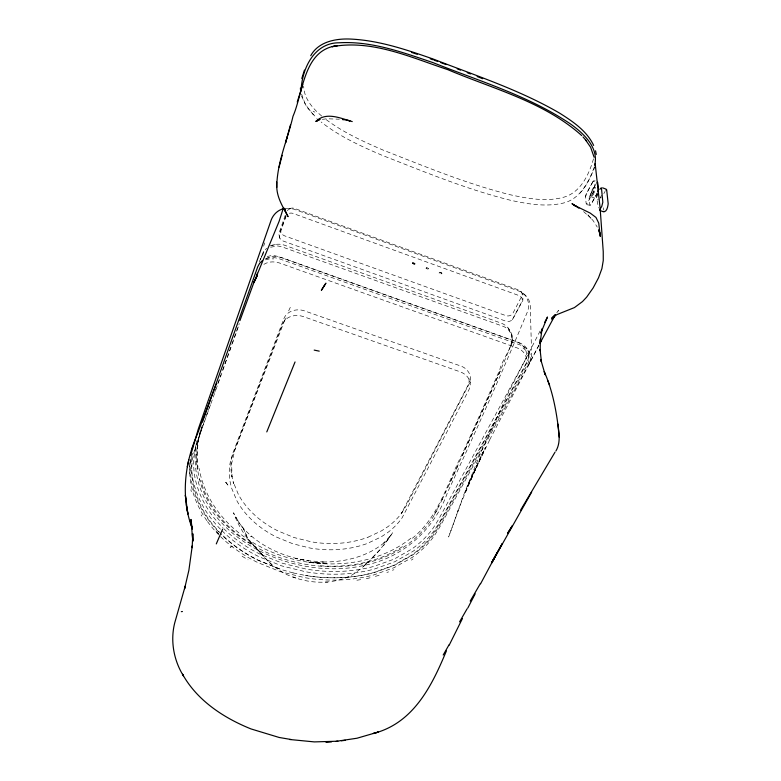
<?xml version="1.0" encoding="UTF-8"?>
<svg xmlns="http://www.w3.org/2000/svg" width="781" height="781" viewBox="0 0 781 781"><rect width="100%" height="100%" fill="white"/><g stroke="black" fill="none" stroke-linecap="round" stroke-linejoin="round"><path stroke-width="0.59" stroke-dasharray="3.9 2.93" d="M189.607 462.86L189.842 475.024M527.936 350.269L528.932 353.686L528.825 357.249L527.546 360.773L439.742 521.864L434.392 530.367A124.257 94.726 10.1 0 1 412.846 551.425L394.776 561.744L374.48 569.017A130.515 99.714 10.3 0 1 305.635 571.77L281.658 565.883L258.999 556.716A130.534 99.743 10.3 0 1 222.116 530.875M528.932 353.686L528.903 360.627L527.624 364.161L439.518 525.457L434.148 533.97A124.687 94.843 10.1 0 1 412.534 555.047L394.405 565.366L374.04 572.639A130.974 99.841 10.3 0 1 304.971 575.363L292.943 572.873M415.043 263.978C415.736 264.779 412.534 260.688 412.485 263.558M414.887 264.173L414.828 263.109M426.094 268.527L426.387 267.346L428.496 268.479M439.791 272.188C445.834 274.004 437.077 274.609 439.576 272.305M585.516 196.978L586.336 193.6L593.082 181.436M597.406 194.03L596.616 198.023L598.471 207.99M196.705 440.865C180.899 530.074 288.863 583.222 364.249 565.346C402.811 558.015 434.626 529.235 447.542 492.44C475.238 432.83 502.056 372.801 527.312 312.117C530.66 304.444 527.497 294.222 519.287 291.245L293.715 209.093L287.916 208.322M596.664 197.163L596.752 196.646A5.047 1.211 -67.7 0 1 597.475 194.196M439.176 273.243L439.244 272.559M593.501 158.807C589.089 174.173 581.044 191.921 564.468 197.007C546.593 202.191 527.663 198.52 509.895 194.694C466.618 183.808 425.255 166.587 383.783 150.372C363.409 141.634 342.918 132.36 325.179 118.858M427.754 269.103L426.104 268.459M200.317 430.975C167.886 556.238 371.941 616.765 433.738 516.095L439.049 506.361M201.693 427.373C197.056 440.923 195.396 455.44 197.29 469.645M202.416 425.108C197.778 438.639 196.129 453.136 198.003 467.331M510.989 346.071C514.376 338.661 510.823 328.986 502.964 326.273L281.941 246.835L277.733 245.947L270.626 247.216M263.597 246.23L264.788 242.803M259.263 261.85L263.197 252.312L266.663 248.221M260.327 259.741L263.861 251.355M540.14 330.91L508.021 393.399L481.125 451.857L464.099 493.895L448.626 537.016L461.307 502.281L482.687 452.453L468.717 483.722L485.597 447.201L464.627 493.309L485.597 447.201M204.466 421.018L195.211 448.948A122.646 93.661 10.6 0 0 194.938 477.435C197.437 490.234 202.953 502.271 210.372 512.951A128.66 98.396 10.3 0 0 222.966 527.868M205.911 416.966L210.353 404.519M214.687 392.374L216.972 385.98M217.772 383.735L220.984 374.743M222.585 370.272L233.792 338.856M234.183 337.753L238.898 324.545M210.519 404.704L196.002 445.385L193.297 454.942A123.388 93.857 10.6 0 0 193.063 483.498C195.601 496.325 201.156 508.392 208.625 519.092A129.451 98.611 10.3 0 0 258.755 560.446L281.219 569.525M210.929 403.562L215.126 391.818M215.927 389.573L231.996 344.567M232.396 343.455L239.494 323.578M457.754 511.086L458.115 510.081M285.27 215.214L278.778 233.861L279.881 238.293M285.973 215.615L280.848 229.917A5.701 4.959 19.3 0 0 284.684 235.882L506.361 315.807A5.565 4.706 -2.2 0 0 513 313.122L521.972 295.794A5.623 4.793 -3.3 0 0 518.867 290.083L293.988 208.205A5.76 5.067 19.7 0 0 287.828 210.616M286.061 216.278L279.315 235.052A5.74 4.979 19.1 0 0 283.191 241.036L506.361 321.352A5.594 4.725 -2 0 0 513.039 318.658L522.069 301.271A5.662 4.813 -3.2 0 0 518.955 295.55L292.533 213.252A5.799 5.086 19.6 0 0 288.248 213.769M220.574 536.625A131.276 99.939 10.3 0 0 257.681 562.515L280.457 571.712L304.561 577.628A131.257 99.909 10.3 0 0 373.777 574.923L394.18 567.641L412.339 557.322A124.96 94.911 10 0 0 433.992 536.225L439.371 527.722L529.245 363.429C533.569 355.306 526.941 345.612 519.15 342.664L279.354 256.793L274.863 255.748L270.49 255.758L266.428 256.754M594.224 167.3C588.523 182.744 579.326 200.414 561.393 203.46C544.357 206.994 526.824 203.831 510.081 200.17C466.237 189.227 424.337 171.791 382.319 155.39C360.968 146.242 339.491 136.47 321.147 122.002M595.161 166.177C591.149 176.174 586.551 186.444 578.946 194.254M428.535 268.537L428.232 269.025M500.191 371.2L449.241 484.376M492.977 425.245L493.563 423.907M529.245 363.429L531.5 357.698L531.617 354.125L530.231 304.815C529.674 300.041 526.863 295.853 522.909 293.207M441.558 273.906L441.851 273.37M462.459 455.635C479.397 417.737 497.009 380.025 512.473 341.551C513.449 333.917 508.753 326.194 501.675 323.314L283.981 245.019C279.432 243.594 274.473 244.072 270.119 245.937M457.91 465.798L445.59 492.225M475.619 468.278L467.058 486.778L490.653 437.887M288.658 310.867L290.376 307.167M442.114 499.655L445.941 491.659M442.466 499.098L433.406 516.622M261.401 256.871L264.779 251.404M489.677 439.81L538.87 345.348M527.868 366.182L539.124 344.831M597.485 192.809L590.768 204.768M603.83 193.629L605.109 191.345M284.391 320.796L282.507 324.037L230.61 460.722A88.185 67.156 10.5 0 0 229.965 481.135L231.479 487.813L236.848 500.709A92.353 70.407 10.3 0 0 276.533 537.094L292.807 543.771L310.106 548.047A92.343 70.388 10.2 0 0 367.148 543.527L380.864 537.074L387.034 533.042A88.097 67.059 10.1 0 0 402.117 517.803L469.098 389.446L470.23 386.019L470.221 382.573L469.078 378.512L469.098 381.948L467.965 385.365L401.541 513.166L406.393 505.453L469.342 383.481C473.061 376.374 467.634 368.124 460.565 365.957L304.658 310.926C297.2 308.231 287.252 310.545 283.991 318.375L232.299 454.688A87.648 67.02 10.5 0 0 231.625 475.063L232.064 477.035L231.615 463.621L234.798 450.198L284.411 320.942L286.285 317.711L284.391 320.796C288.99 315.465 296.868 314.382 303.301 316.578L460.253 371.863C465.027 373.621 469.235 377.428 470.221 382.573M388.137 539.28C377.799 552.87 365.957 566.293 351.372 575.392C333.341 584.276 311.639 584.12 293.041 577.013L296.507 578.233C279.061 573.498 266.096 560.319 255.036 546.759L268.205 561.305M392.706 532.662L383.696 545.46M389.065 537.943L391.496 534.429L383.813 543.029L385.736 541.379C368.632 556.511 344.206 562.652 321.089 561.91L323.266 562.008L306.894 560.573L295.501 558.278L308.817 560.904C283.62 557.204 258.755 546.056 241.817 526.619L243.818 528.893L241.817 526.619M412.505 262.787L413.003 262.592M556.775 312.771L558.552 310.389L557.195 312.175M287.183 210.548L290.366 208.42M366.035 563.882L368.368 561.48L361.623 568.246M512.277 319.722L522.86 300.402L522.889 294.173L520.663 291.137M380.249 549.629L370.692 559.196M412.358 538.246C438.932 516.934 447.503 482.482 462.528 453.39C475.17 425.616 487.549 397.734 499.762 369.774C502.661 357.473 515.353 345.817 511.106 332.452M410.884 538.226C342.937 591.939 215.458 558.093 199.009 468.141M411.343 560.133L413.061 558.903M402.44 546.602C377.77 562.701 347.389 568.256 318.316 565.59M265.52 258.931C270.109 255.953 275.986 255.904 281.062 257.554L516.768 341.961C524.071 344.206 529.196 352.934 525.174 360.041L438.405 519.746L433.133 528.141A122.48 93.466 10.1 0 1 411.909 548.945L394.093 559.147L374.07 566.342A128.64 98.377 10.3 0 1 306.162 569.076L282.507 563.267L260.161 554.217A128.66 98.396 10.3 0 1 223.796 528.688M263.861 264.368C268.479 261.381 274.395 261.332 279.5 262.992L516.837 347.818C524.168 350.073 529.352 358.821 525.301 365.967L437.995 526.033L432.694 534.438A123.222 93.661 10.1 0 1 411.353 555.271L393.439 565.473L373.308 572.668A129.431 98.582 10.3 0 1 305.01 575.363M593.872 187.528L594.78 187.089M367.958 537.24L381.606 530.797L387.747 526.775A87.57 66.912 10.1 0 0 402.742 511.555M271.729 245.722L275.625 244.404M375.378 576.378L381.343 574.582M386.859 572.414L388.626 571.887M392.355 570.218L393.975 569.74M360.724 579.639L356.058 580.351M366.299 578.731L372.264 577.198M266.018 258.638L270.119 257.642L274.531 257.632L279.051 258.687L520.79 345.202L524.637 347.125L527.624 349.742M265.481 259.858L269.552 258.862L273.955 258.853M322.328 119.347L326.975 118.771L339.315 119.2M283.679 208.644L289.448 208.205M439.644 272.286L441.821 273.116M590.124 205.257L587.302 204.788L586.248 203.763M593.726 180.928L595.22 180.88M325.345 582.118L327.825 582.177M293.109 572.903L280.916 569.466L258.189 560.289A130.993 99.861 10.3 0 1 221.169 534.399M591.071 196.753L598.344 199.497M313.103 111.253L314.899 112.161M242.09 556.228L248.075 559.84M251.589 543.966C227.798 529.684 207.892 507.367 200.727 480.139M412.573 263.509L414.457 264.32L412.417 263.256M321.752 116.086C312.771 108.569 304.014 98.572 303.663 86.261M583.583 211.592L591.041 218.28L587.878 214.882L593.16 220.662L597.28 227.115M523.026 347.935L526.003 350.532L528.024 353.637L529.01 357.054M269.884 562.886L271.749 564.643M301.446 95.926L306.738 106.987L317.037 118.478M218.67 533.755L215.829 530.826L218.768 533.823M256.373 548.262C245.839 538.529 238.537 526.082 233.499 512.766L239.523 523.485L235.491 517.032L236.438 518.564M260.561 552.919L262.65 555.203L248.631 539.817L254.401 546.163M313.396 114.963L305.264 104.312L301.622 94.13M238.986 522.665L243.321 528.317L247.753 538.441L243.321 528.317M201.078 514.913L201.898 516.134M206.858 520.644C199.272 509.808 193.62 497.595 191.042 484.591A125.136 95.116 10.6 0 1 190.642 458.867M508.04 327.932L509.944 331.261M590.543 195.65L590.895 196.558M190.867 489.755L191.325 491.708M231.625 475.063L233.548 483.624L233.129 481.721L238.449 494.598A91.797 70.251 10.3 0 0 277.87 530.875L294.056 537.533L311.238 541.799A91.777 70.241 10.2 0 0 367.968 537.25M199.165 479.065L199.292 479.671M603.352 207.775L603.781 209.991M601.477 195.201A5.213 1.259 -67.7 0 1 600.179 197.798M601.243 196.929A4.471 1.084 -67.7 0 1 600.482 198.179M596.342 183.389A3.641 0.859 -67.7 0 0 596.137 183.73L590.524 194.323A3.612 0.849 -67.8 0 0 589.138 198.638L589.821 204.827A3.632 0.859 -67.9 0 0 591.373 203.88L597.065 193.219A3.661 0.869 -67.7 0 0 597.475 192.39M218.885 534.936A131.276 99.939 10.3 0 1 206.848 520.644M218.651 531.871A130.993 99.861 10.3 0 1 207.473 518.447C199.926 507.611 194.284 495.408 191.716 482.414A124.862 95.048 10.6 0 1 191.921 453.497M220.437 529.196A130.534 99.743 10.3 0 1 208.478 514.943C200.961 504.106 195.338 491.923 192.79 478.958A124.433 94.931 10.6 0 1 192.429 453.283M592.476 182.344L586.882 192.946A3.612 0.84 -67.9 0 0 585.496 197.261L586.15 203.441A3.641 0.849 -67.9 0 0 587.693 202.494L593.365 191.814A3.671 0.859 -67.8 0 0 594.771 187.42L594.038 181.319A3.641 0.849 -67.7 0 0 592.476 182.344M231.264 546.729L230.073 547.247L232.513 546.261L231.264 546.729M251.55 536.44L250.75 536.537L251.55 536.44M326.478 563.335L307.441 562.496L326.478 563.335M320.542 563.081L310.399 561.988L320.542 563.081M226.041 482.599L225.689 482.199L228.735 486.153L226.041 482.599M592.388 194.108A4.471 1.054 -67.8 0 0 594.097 187.538A4.471 1.054 -67.8 0 0 590.719 193.385A4.471 1.054 -67.8 0 0 592.388 194.108M593.052 194.762A5.223 1.23 -67.8 0 0 595.044 187.098A5.223 1.23 -67.8 0 0 591.09 193.922A5.223 1.23 -67.8 0 0 593.052 194.762"/><path stroke-width="1.17" d="M192.77 540.325L192.829 533.765L192.146 547.706L192.263 545.821L188.885 570.267L184.599 588.659L185.224 586.082L174.7 622.965C170.19 640.898 173.753 660.404 183.506 675.985L182.529 674.208C197.144 700.528 223.708 717.944 251.082 728.956L279.168 737.469L291.088 739.509M541.126 341.063L539.993 343.21L540.393 339.013L540.169 350.776L540.062 349.439L541.428 361.867L540.745 359.494L545.187 374.734L544.201 371.571C551.611 388.186 555.418 406.071 557.849 424.034C559.03 433.035 560.817 442.72 555.926 450.998M301.173 89.171C302.354 67.83 314.645 42.604 339.139 42.789C371.561 40.866 402.869 52.425 433.094 62.656C479.475 81.175 528.493 95.721 570.315 123.828C583.329 133.16 599.027 147.433 594.702 165.26M285.836 212.256L288.082 216.659C283.23 207.395 277.196 198.218 276.777 187.42C276.786 162.917 287.535 139.867 293.002 116.271C303.448 92.178 303.448 49.476 337.402 45.64L332.169 46.714C371.863 39.265 410.991 57.482 447.767 69.646C493.231 88.927 544.152 101.784 581.708 135.562M540.315 341.482L542.112 328.586M216.269 383.92L196.91 435.222C184.306 464.441 180.743 498.6 192.351 528.737M190.662 455.255L198.374 428.789L271.163 220.086C273.204 214.521 277.87 210.04 283.679 208.644M188.807 459.833L187.255 466.706M282.136 155.321L279.061 167.183M287.144 136.997L285.612 142.669L290.405 125.087M283.415 207.883L279.12 221.316L253.913 282.449L239.913 320.649M301.798 78.51L304.444 70.105M302.745 84.631L297.239 102.047M202.484 422.013L257.74 266.751L259.634 263.275L262.455 260.551M256.656 275.517L257.457 273.262M541.789 330.304L540.794 333.106L547.491 317.018L544.66 322.358M191.628 449.817L192.917 446.254M266.79 431.913L295.052 361.945M216.288 543.898L222.634 529.186M446.39 650.915C431.756 686.255 413.334 723.323 373.23 733.525L378.443 731.992L356.995 738.23L336.113 741.335M449.251 645.038L462.45 618.513M467.799 608.048L475.16 593.872M540.022 343.152L554.9 315.534M480.608 583.749L497.477 552.206L491.639 562.984L531.666 492.079M443.198 655.005L449.016 644.852M459.579 621.852L467.106 608.799M470.201 601.097L480.452 583.456M520.585 510.149L555.018 452.17M310.74 55.676C318.355 41.696 335.742 38.415 350.337 39.05C379.058 40.348 406.608 49.769 433.523 59.161C476.039 75.737 519.921 90.04 559.528 113.089C572.737 121.445 586.804 130.817 593.648 145.432M555.311 314.753L552.06 319.605L554.998 315.231M599.886 189.363L600.491 188.533A5.047 1.211 -67.7 0 1 601.438 187.86L602.825 202.211L601.751 206.438L599.71 209.679M555.174 314.86L552.597 317.73L554.676 315.456M554.022 316.159L551.64 318.277L556.882 314.606L574.445 307.577L582.489 301.573L586.658 297.131L593.15 287.916L598.529 277.792L601.907 268.615L603.264 260.522L603.244 251.726L600.13 208.185L595.161 163.649M318.511 120.303L316.793 120.86L320.073 119.356L315.778 121.475C326.058 111.371 340.672 118.351 352.231 121.582M345.29 740.31L341.385 740.808M181.329 611.65L182.442 611.523M337.87 741.208L314.362 741.901L289.566 739.48M342.469 119.581L344.558 119.835M345.651 120.03L350.025 120.83L347.701 120.342M314.187 350.103L319.234 351.147M411.538 52.405L417.269 54.299M430.272 58.78L433.426 59.893M434.49 60.283L437.672 61.455M440.855 62.636L446.156 64.589M599.886 210.46L603.508 211.827M602.61 187.831L606.173 189.187M457.217 68.826L460.556 70.105M467.223 72.672L470.552 73.951M477.171 76.538L482.687 78.696M578.926 208.195L571.975 203.656L576.29 206.438L573.352 204.807L590.231 213.106L595.981 217.45L598.724 223.093L600.277 236.409L599.466 232.26M585.584 139.926L590.621 147.267L594.126 157.264M583.017 136.919L586.56 141.068M286.071 212.725L284.401 208.703L285.524 211.524L284.909 209.513M549.59 385.258L547.793 380.601M598.724 230.18L599.837 233.343L598.754 229.965M192.175 527.897L190.242 520.39L192.282 528.971L191.862 526.462M284.518 208.488L284.977 210.45L284.499 208.273M595.542 150.792L596.284 154.433M557.849 424.034L559.206 437.165M186.62 504.77L185.351 495.242L185.966 499.908M191.716 525.291L190.974 519.453L192.79 541.096M300.421 87.98L300.665 92.051M192.341 533.589L192.79 541.213M276.65 182.022L276.777 187.42M605.997 190.222A5.047 1.23 -67.6 0 1 606.681 189.851L608.184 203.792C607.813 206.438 607.14 211.016 604.309 211.749A7.703 1.923 -67.6 0 1 604.064 211.378M597.104 182.471A3.641 0.859 -67.7 0 1 597.709 182.715L598.471 188.826A3.661 0.869 -67.7 0 1 597.836 191.501M254.05 282.156L257.134 275.791L254.05 282.156M502.271 543.615L492.274 561.549L502.271 543.615M512.248 525.896L507.572 533.325L512.248 525.896M323.988 286.178L321.362 290.327L325.911 283.161L323.988 286.178M331.671 741.647L325.989 741.911L331.671 741.647M187.909 513.888L186.425 504.702L187.909 513.888"/></g></svg>
